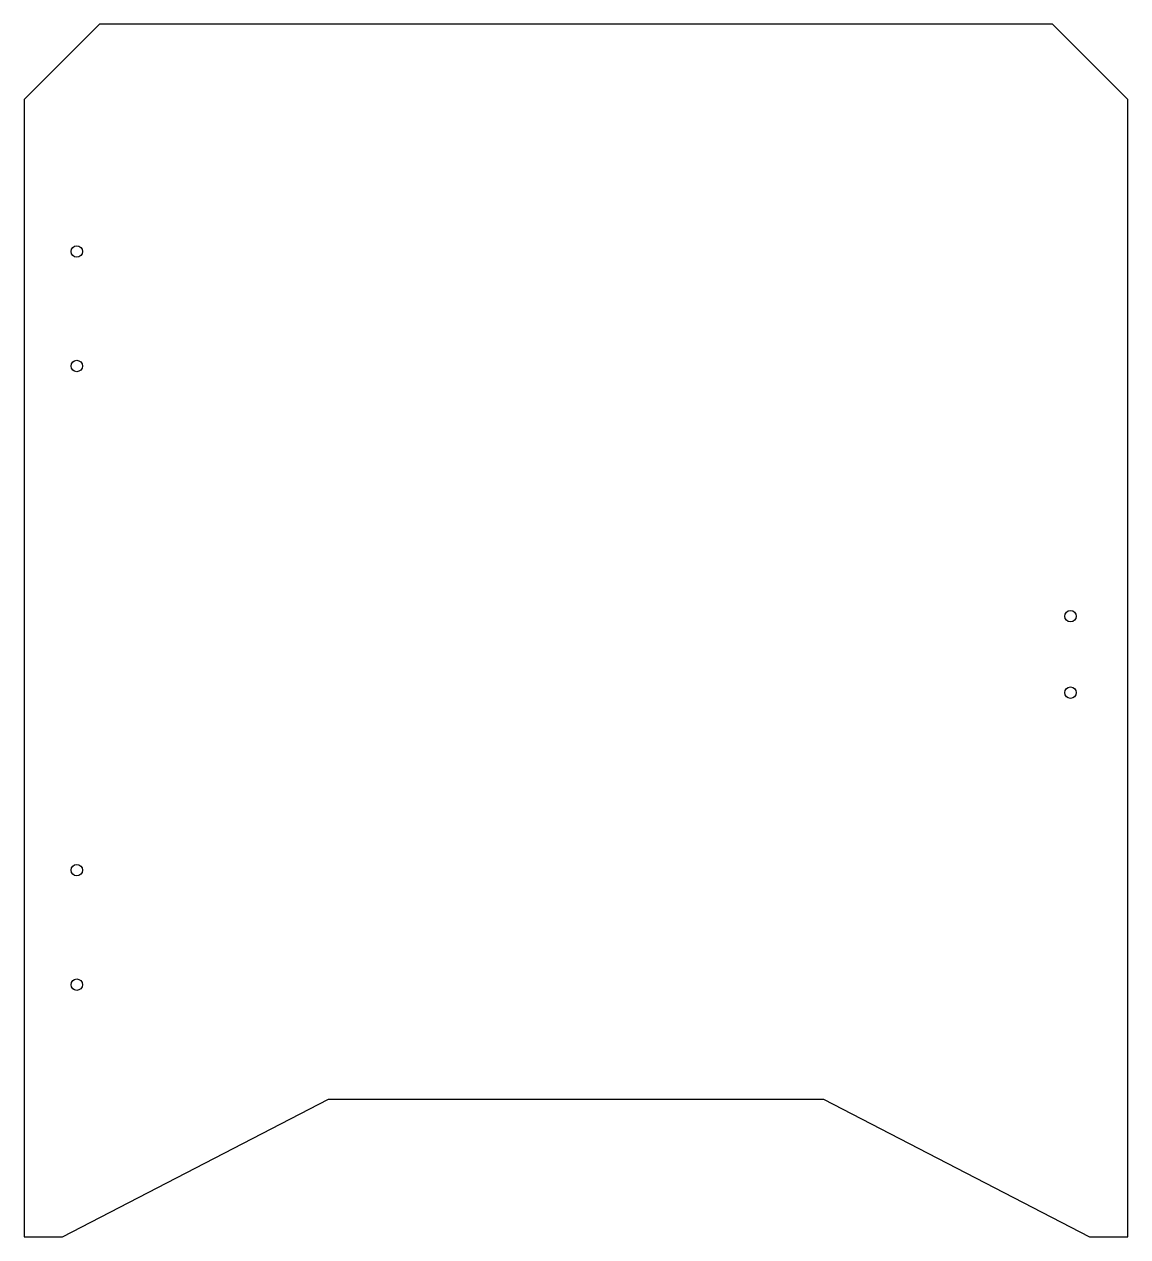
# Model space of a CAD drawing. Header units: millimetres. Extents: x -144 to 145, y 26 to 344.
import ezdxf

# ---------------------------------------------------------------- set-up
doc = ezdxf.new("R2010")
doc.units = ezdxf.units.MM

msp = doc.modelspace()

# ---------------------------------------------------------------- linework, layer by layer
msp.add_lwpolyline([(65.06, 62), (134.73, 26), (144.75, 26), (144.75, 323.79), (125.04, 343.5), (-124.54, 343.5), (-144.25, 323.79), (-144.25, 26), (-134.23, 26), (-64.56, 62)], close=True)
for centre in [(-130.5, 284), (-130.5, 254), (129.75, 188.48), (129.75, 168.48), (-130.5, 122), (-130.5, 92)]:
    msp.add_circle(centre, 1.5)

doc.saveas('drawing.dxf')
